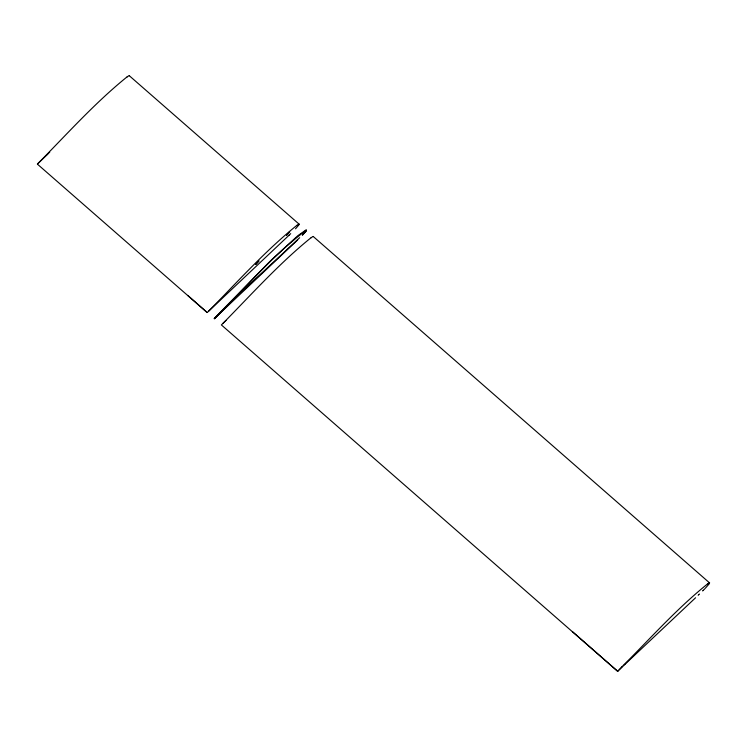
<?xml version="1.0" encoding="UTF-8"?>
<svg xmlns="http://www.w3.org/2000/svg" width="747" height="747" viewBox="0 0 747 747"><rect width="100%" height="100%" fill="white"/><g stroke="black" fill="none" stroke-linecap="round" stroke-linejoin="round"><path stroke-width="1.12" d="M306.055 230.954L306.074 230.944A4.398 0.598 -48.8 0 1 305.915 231.187L305.523 231.729L306.279 229.759L297.838 235.669L272.076 259.34A172.538 23.353 -48.8 0 0 268.136 263.187L219.16 313.413A48.77 6.602 -48.8 0 0 215.192 317.699L214.286 318.708L217.891 315.271A80.069 10.841 -48.8 0 1 219.842 313.413L297.698 239.908M306.289 230.552L306.205 230.702A5.668 0.766 -48.8 0 1 306.13 230.832L306.093 230.916M298.931 224.856L295.541 228.797M709.389 583.631L705.485 588.076M214.277 318.717L218.357 314.45M214.389 318.595C244.727 289.21 272.104 255.67 306.093 230.347M617.853 671.133L621.719 667.052M127.251 76.764A35.744 4.837 -48.8 0 0 126.841 77.053C94.533 103.198 66.632 134.535 37.527 163.938M297.101 225.211A35.744 4.837 -48.8 0 0 296.69 225.501C264.578 251.44 235.735 283.785 207.843 311.957M623.297 665.409C650.824 638.003 676.81 608.674 707.148 584.257A35.753 4.837 -48.8 0 1 707.568 583.967M302.33 235.277L305.523 231.729L302.619 234.763M622.606 666.128L621.98 666.782M218.955 313.777L237.705 295.41L299.668 237.714M704.879 588.701L703.179 590.41M703.151 590.438L702.647 590.942M290.714 233.634L289.07 235.23M619.571 669.499L624.576 664.699M208.646 311.182L289.033 235.258M222.802 323.554L225.996 320.472M699.453 594.052L698.893 594.593M618.974 670.068L617.937 671.058M698.678 594.799L698.184 595.284M37.994 163.5L45.165 156.646M46.631 155.245L45.306 156.515M46.912 154.984L47.481 154.452M47.761 154.181L48.312 153.658M49.153 152.855L49.722 152.313M221.999 324.329C249.787 296.279 278.734 263.803 310.845 237.873A35.753 4.837 -48.8 0 1 311.256 237.583M625.547 663.784L695.569 597.768M625.407 663.915L624.716 664.569M37.35 164.088L207.199 312.535L187.749 295.41M299.145 224.184L129.296 75.727M313.292 236.547L709.603 582.931M221.355 324.908L617.666 671.292L572.389 631.598M707.437 584.145A15.566 2.11 -48.8 0 1 709.585 582.828M311.125 237.761A15.566 2.11 -48.8 0 1 313.273 236.444M127.13 76.941A15.566 2.11 -48.8 0 1 129.278 75.624M296.97 225.389A15.566 2.11 -48.8 0 1 299.127 224.072M255.67 264.494L258.892 260.964L255.67 264.494M286.512 235.305L289.705 231.738L286.521 235.258"/></g></svg>
